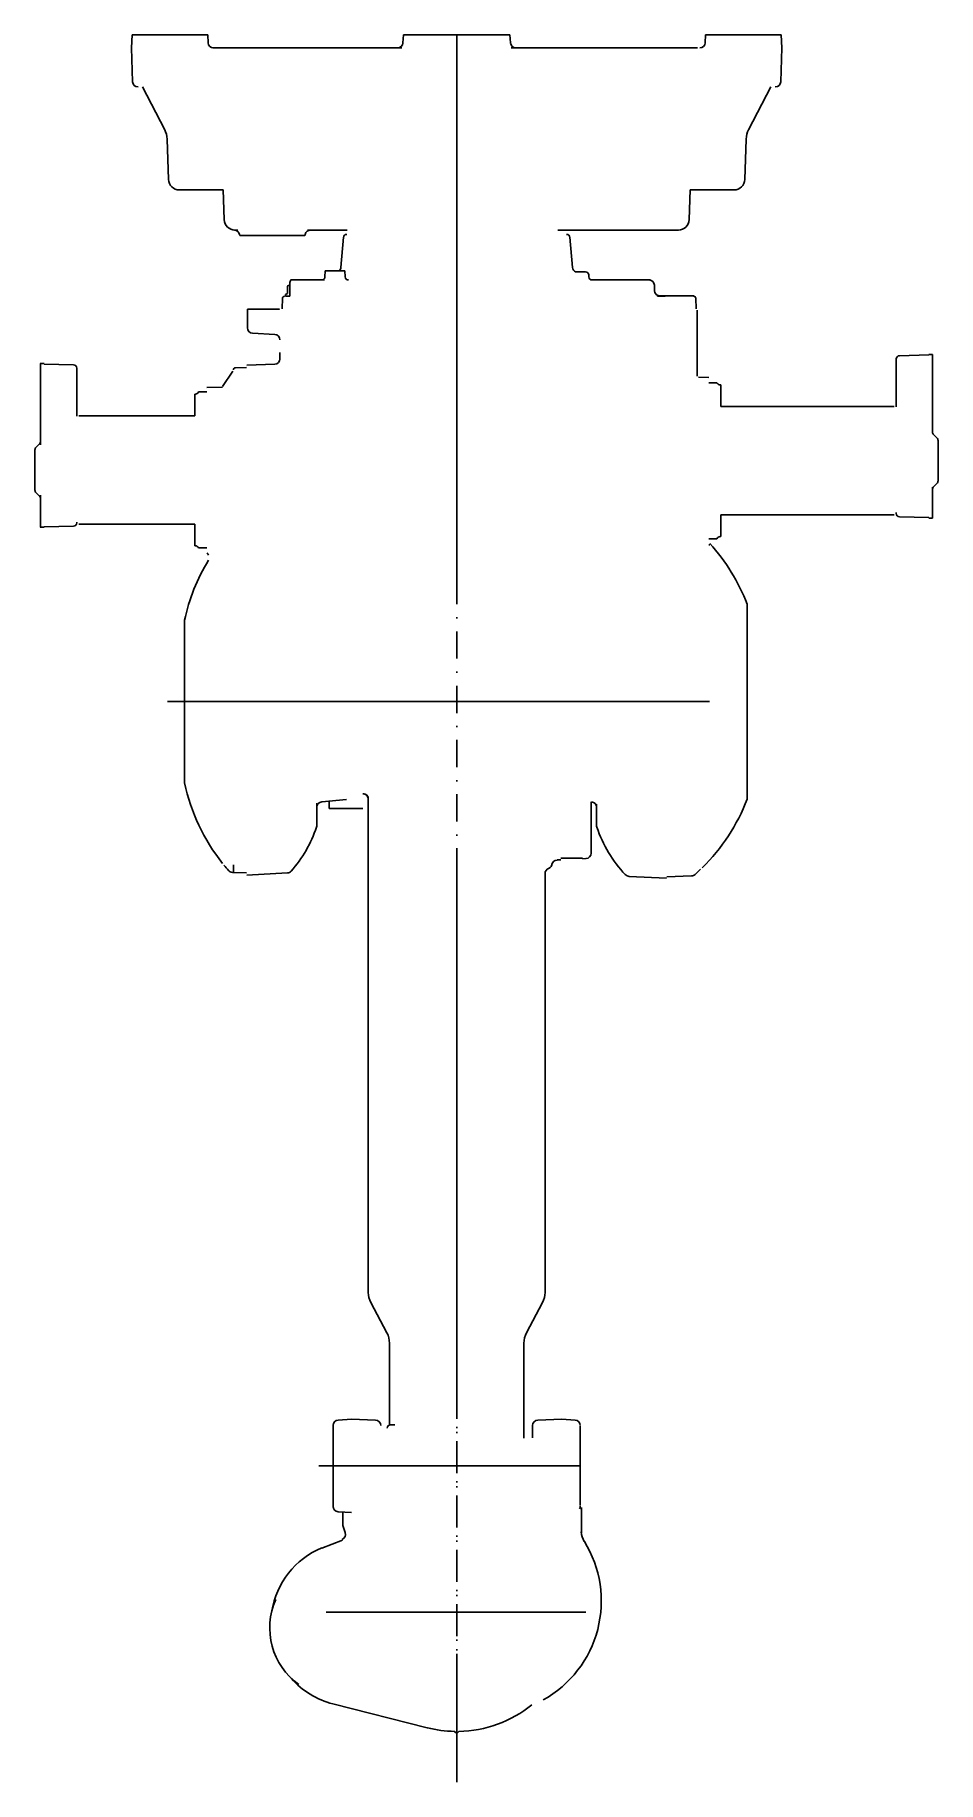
# Model space of a CAD drawing. Extents: x 1111 to 1944, y 368 to 1980.
import ezdxf

# ---------------------------------------------------------------- set-up
doc = ezdxf.new("R2010")
doc.units = 0
doc.header["$LTSCALE"] = 50
for name, pattern in [('DASHDOT', [1, 0.5, -0.25, 0, -0.25]), ('DASHED', [0.75, 0.5, -0.25]), ('GEN7', [15, 10, -2.5, 0, -2.5])]:
    doc.linetypes.add(name, pattern=pattern)
doc.layers.get('0').update_dxf_attribs({"linetype": 'CONTINUOUS'})
doc.layers.add('1', color=9, linetype='CONTINUOUS')
doc.layers.add('7', color=4, linetype='GEN7')

msp = doc.modelspace()

# ---------------------------------------------------------------- linework, layer by layer
at = {"linetype": 'CONTINUOUS'}
for p, q in [((1200, 1968), (1200.6, 1980)), ((1200, 1968), (1201.1, 1936.8)), ((1270.4, 1980), (1200.6, 1980)), ((1270.7, 1972.7), (1270.4, 1980)), ((1449.4, 1968), (1275.2, 1968)), ((1450.4, 1972.6), (1451, 1980)), ((1451, 1980), (1549, 1980)), ((1549.6, 1972.6), (1549, 1980)), ((1722, 1968), (1550.4, 1968)), ((1729.3, 1972.7), (1729.6, 1980)), ((1799.4, 1980), (1729.6, 1980)), ((1800, 1968), (1798.9, 1936.8)), ((1800, 1968), (1799.4, 1980)), ((1210.2, 1932), (1230.7, 1892.5)), ((1789.8, 1932), (1769.3, 1892.5)), ((1232.9, 1884), (1234.2, 1846.7)), ((1767.1, 1884), (1765.8, 1846.7)), ((1284.6, 1837), (1244.2, 1837)), ((1284.6, 1837), (1285.5, 1809.7)), ((1715.4, 1837), (1714.5, 1809.7)), ((1755.8, 1837), (1715.4, 1837)), ((1298.1, 1800), (1295.5, 1800)), ((1300, 1795), (1360, 1795)), ((1399.1, 1800), (1362.5, 1800)), ((1393.2, 1765.6), (1395.6, 1793.3)), ((1704.5, 1800), (1593.4, 1800)), ((1606.8, 1765.6), (1604.3, 1793.3)), ((1378.7, 1762.5), (1378.5, 1756.9)), ((1378.7, 1762.5), (1396.9, 1762.5)), ((1396.9, 1762.5), (1397.2, 1756.9)), ((1621.8, 1758.6), (1621.8, 1756.9)), ((1342.2, 1740.5), (1343.8, 1741.4)), ((1344, 1741.8), (1344, 1748)), ((1345, 1749), (1346, 1749)), ((1346, 1751.5), (1346.9, 1754)), ((1346, 1739), (1346, 1751.5)), ((1357.1, 1754), (1346.9, 1754)), ((1682.6, 1743.8), (1682.4, 1749.2)), ((1307, 1709.8), (1307, 1727)), ((1337, 1727), (1337, 1727)), ((1339, 1727.3), (1339.3, 1737.1)), ((1342.2, 1739), (1342.2, 1740.5)), ((1342.2, 1739), (1346.2, 1739)), ((1685.3, 1739), (1685.3, 1740.5)), ((1685.3, 1739), (1692.2, 1739)), ((1721, 1727.3), (1720.7, 1737.1)), ((1311.7, 1704.8), (1332.3, 1703.7)), ((1115.9, 1676.8), (1119.5, 1676.8)), ((1116, 1601.9), (1116, 1676.8)), ((1119.5, 1676.3), (1146.6, 1675.6)), ((1306.5, 1675.3), (1332.2, 1676.2)), ((1337, 1680.3), (1337, 1687.2)), ((1905.5, 1636.9), (1905.5, 1681.1)), ((1935.5, 1684.8), (1908.4, 1684.1)), ((1939, 1685.3), (1935.5, 1685.3)), ((1939, 1612.5), (1939, 1685.3)), ((1149.5, 1628.4), (1149.5, 1672.6)), ((1306.2, 1673.3), (1295.9, 1673)), ((1732.5, 1663.9), (1723, 1664.2)), ((1258.5, 1628.7), (1258.5, 1648.7)), ((1258.5, 1648.7), (1259, 1648.7)), ((1269.5, 1650.7), (1262, 1650.7)), ((1284, 1655.2), (1269.5, 1654.7)), ((1732.5, 1659.2), (1740, 1659.2)), ((1743.5, 1657.2), (1743, 1657.2)), ((1743.5, 1637.2), (1743.5, 1657.2)), ((1258.5, 1628.7), (1151.5, 1628.7)), ((1743.5, 1637.2), (1903.5, 1637.2)), ((1111, 1560.2), (1111, 1597.3)), ((1115.4, 1603.1), (1112, 1599.7)), ((1939.6, 1611.6), (1943, 1608.2)), ((1944, 1568.7), (1944, 1605.8)), ((1939.6, 1562.8), (1943, 1566.2)), ((1115.4, 1554.3), (1112, 1557.7)), ((1116, 1525.8), (1116, 1555.3)), ((1939, 1534.3), (1939, 1562.8)), ((1743.5, 1537.2), (1903.5, 1537.2)), ((1743.5, 1517.2), (1743.5, 1537.2)), ((1905.5, 1538.5), (1905.5, 1539.4)), ((1935.5, 1534.8), (1908.4, 1535.5)), ((1939, 1534.3), (1935.5, 1534.3)), ((1115.9, 1525.8), (1119.5, 1525.8)), ((1119.5, 1526.3), (1146.6, 1527)), ((1149.5, 1530), (1149.5, 1530.5)), ((1258.5, 1528.7), (1151.5, 1528.7)), ((1258.5, 1508.7), (1258.5, 1528.7)), ((1732.5, 1515.2), (1740, 1515.2)), ((1743.5, 1521.5), (1743, 1521.5)), ((1743.5, 1517.2), (1743, 1517.2)), ((1258.5, 1508.7), (1259, 1508.7)), ((1269.5, 1506.8), (1262, 1506.8)), ((1732.5, 1509.7), (1733.5, 1509.7)), ((1768, 1455), (1768, 1275)), ((1249, 1440), (1249, 1290)), ((1398.4, 1274.6), (1375.6, 1272.6)), ((1418.5, 1275.2), (1418.5, 1247.3)), ((1418.5, 1247.3), (1418.5, 1275)), ((1418.5, 1274), (1418.5, 820)), ((1371, 1271.3), (1371, 1250.8)), ((1382.5, 1266.4), (1382.5, 1273.1)), ((1413.5, 1266.4), (1382.5, 1266.4)), ((1624, 1225.2), (1624, 1272.6)), ((1629, 1270.3), (1629, 1250.8)), ((1294, 1207.9), (1294, 1214.3)), ((1596, 1219), (1592.6, 1218.9)), ((1616, 1220.7), (1596, 1220.7)), ((1619.3, 1220.2), (1616, 1220.1)), ((1306.2, 1207), (1293.1, 1207.5)), ((1306.5, 1205), (1343.9, 1207)), ((1581.5, 820), (1581.5, 1206.4)), ((1693.5, 1202), (1659, 1203.8)), ((1693.8, 1203.5), (1716.7, 1204.3)), ((1420.8, 810.6), (1435.7, 782.7)), ((1579.2, 810.6), (1564.3, 782.7)), ((1438, 698), (1438, 773.3)), ((1562, 685.5), (1562, 773.3)), ((1386, 621.7), (1386, 698.3)), ((1403, 703), (1390.7, 702.3)), ((1425.2, 702.2), (1403, 703)), ((1439, 697.9), (1443, 698)), ((1570, 697.2), (1570, 685.8)), ((1574.8, 702.2), (1597, 703)), ((1609.3, 702.3), (1597, 703)), ((1614, 696.6), (1614, 660)), ((1614, 623.4), (1614, 660)), ((1390.7, 617.7), (1403, 617)), ((1395, 617.5), (1395, 605.8)), ((1395.3, 604.2), (1397.2, 598.4)), ((1385.9, 440.5), (1472.9, 418.4)), ((1500, 413), (1498, 415)), ((1500, 413), (1502, 415))]:
    msp.add_line(p, q, dxfattribs=at)
at = {"linetype": 'DASHDOT'}
for p, q in [((1500, 1727), (1500, 1813.7)), ((1500, 1033.4), (1500, 495.7)), ((1500, 525), (1467, 525)), ((1500, 525), (1500, 525)), ((1500, 525), (1500, 525)), ((1500, 411.6), (1500, 525)), ((1500, 426), (1500, 419.4))]:
    msp.add_line(p, q, dxfattribs=at)
for p, q in [((1618.8, 1761.4), (1609.5, 1761.4)), ((1356.5, 1754.2), (1378.2, 1754.2)), ((1678.9, 1754.2), (1623.3, 1754.2)), ((1307, 1727), (1336.5, 1727)), ((1718.8, 1739.3), (1685.4, 1739.3)), ((1721.7, 1726.2), (1721.7, 1665.1)), ((1293.5, 1669.9), (1284.1, 1655.8))]:
    msp.add_line(p, q)
at = {"linetype": 'DASHED'}
msp.add_lwpolyline([(1418.5, 1275.2), (1418.4, 1276.1), (1418.2, 1277), (1417.7, 1277.8), (1417, 1278.6), (1416.2, 1279.2), (1415.3, 1279.7), (1414.4, 1279.9), (1413.5, 1280)], dxfattribs=at)
at = {"linetype": 'CONTINUOUS'}
for points in [[(1743.5, 1638.5, 0), (1743.5, 1656.5, 0)], [(1743.5, 1517.9, 0), (1743.5, 1535.9, 0)]]:
    msp.add_polyline3d(points, dxfattribs=at)
for centre, radius, start, end in [((1275.7, 1973), 5, 183, 270), ((1554.6, 1973), 5, 185, 270), ((1793.9, 1937), 5, 270, 358), ((1787, 1883.3), 20, 152.616, 178), ((1295.5, 1810), 10, 182, 270), ((1398.6, 1793), 3, 90, 175), ((1388.2, 1766), 5, 315.11, 355), ((1400.1, 1757), 3, 182, 270), ((1618.8, 1758.5), 3, 2, 90), ((1624.8, 1757), 3, 182, 270), ((1677.4, 1749), 5, 2, 90), ((1687.6, 1744), 5, 182, 241.5085), ((1718.6, 1737), 2, 2, 90), ((1332, 1681.2), 5, 272, 0), ((1146.5, 1672.6), 3, 0, 88.5), ((1296, 1671), 2, 92, 180), ((1259.1, 1651.8), 3.1, 267.6555, 337.908), ((1114, 1604.6), 2, 315, 0), ((1940.5, 1605.8), 3.5, 0, 45), ((1940.5, 1568.7), 3.5, 315, 0), ((1941, 1561.4), 2, 135, 180), ((1146.5, 1530), 3, 271.5, 0), ((1742.9, 1514.1), 3.1, 87.656, 157.908), ((1425, 1402.3), 180, 148.826, 167.911), ((1413.5, 1275), 5, 0, 90), ((1600.1, 1340), 180, 314.587, 338.836), ((1376, 1267.6), 5, 95, 180), ((1257, 1287.6), 120, 318.858, 341.336), ((1366, 1250.8), 5, 341.336, 0), ((1619, 1225.2), 5, 273, 0), ((1586.5, 1206.4), 5, 110.487, 180), ((1583, 1215.8), 5, 290.487, 0), ((1592.8, 1213.9), 5, 93, 169.13), ((1600.1, 1340), 180, 311.691, 313.896), ((1659.3, 1208.8), 5, 221.1417, 267), ((1716.5, 1209.3), 5, 272, 311.691), ((1561.5, 820), 20, 332, 0), ((1582, 773.3), 20, 152, 180), ((1391, 697.3), 5, 93.366, 180), ((1425, 697.2), 5, 0, 87.879), ((1439, 694.9), 3, 91, 180), ((1609, 622.7), 5, 331.11, 0), ((1634.5, 600.7), 19.7, 184.888, 211.6733), ((1404.6, 514.1), 76, 112.501, 171.153), ((1528.7, 535.4), 104.7, 299.219, 31.673), ((1404.6, 514.1), 76, 221.3, 255.7576), ((1500, 525), 110, 271.0514, 309.032), ((1500, 525), 110, 255.7576, 268.9486)]:
    msp.add_arc(centre, radius, start, end, dxfattribs=at)
at = {"linetype": 'CONTINUOUS', "extrusion": (-2.21182e-12, -2.02606e-12, -1)}
msp.add_arc((-1445.4, 1973, 0), 5, 185, 270, dxfattribs=at)
at = {"linetype": 'CONTINUOUS', "extrusion": (-1.97958e-12, -1.87961e-12, -1)}
msp.add_arc((-1724.3, 1973, 0), 5, 183, 270, dxfattribs=at)
at = {"linetype": 'CONTINUOUS', "extrusion": (0, 0, -1)}
for centre, radius, start, end in [((-1206.1, 1937), 5, 270, 358), ((-1704.5, 1810), 10, 182, 270), ((-1601.4, 1793), 3, 90, 175), ((-1611.8, 1766), 5, 295.077, 355), ((-1341.3, 1737), 2, 2, 90), ((-1312, 1709.8), 5, 273, 0), ((-1332, 1698.7), 5, 93, 180), ((-1941, 1613), 2, 315, 0), ((-1114.5, 1597.3), 3.5, 0, 45), ((-1114.5, 1560.2), 3.5, 315, 0), ((-1114, 1552.9), 2, 135, 180), ((-1908.5, 1538.5), 3, 271.5, 0), ((-1259.1, 1505.6), 3.1, 87.656, 157.908), ((-1634, 1250.8), 5, 341.336, 0), ((-1438.5, 820), 20, 332, 0), ((-1575, 697.2), 5, 0, 87.879), ((-1609, 697.3), 5, 93.366, 180), ((-1391, 622.7), 5, 273.3665, 0), ((-1392.5, 596.8), 5, 161.35, 247.4987), ((-1400, 605.8), 5, 341.35, 0), ((-1391.9, 510.5), 64.3, 305.6243, 24.1712)]:
    msp.add_arc(centre, radius, start, end, dxfattribs=at)
at = {"linetype": 'CONTINUOUS', "extrusion": (-3.81012e-14, 3.92793e-14, -1)}
msp.add_arc((-1212.9, 1883.3), 20, 152.616, 178, dxfattribs=at)
at = {"linetype": 'CONTINUOUS', "extrusion": (2.85194e-12, -2.75424e-12, -1)}
msp.add_arc((-1244.2, 1847, 0), 10, 270, 358, dxfattribs=at)
at = {"linetype": 'CONTINUOUS', "extrusion": (-2.85209e-12, -2.75408e-12, -1)}
msp.add_arc((-1755.8, 1847, 0), 10, 182, 270, dxfattribs=at)
at = {"linetype": 'CONTINUOUS', "extrusion": (9.54345e-14, 2.64262e-12, -1)}
msp.add_arc((-1294.8, 1795, 0), 5, 92.838, 168.571, dxfattribs=at)
at = {"linetype": 'CONTINUOUS', "extrusion": (-7.50096e-14, -2.35306e-14, -1)}
msp.add_arc((-1304.6, 1797), 5, 336.422, 348.571, dxfattribs=at)
at = {"linetype": 'CONTINUOUS', "extrusion": (-1.9448e-12, -1.8892e-12, -1)}
msp.add_arc((-1355.4, 1797, 0), 5, 191.537, 203.5782, dxfattribs=at)
msp.add_arc((-1355.4, 1797, 0), 5, 191.537, 203.5782, dxfattribs=at)
at = {"linetype": 'CONTINUOUS', "extrusion": (-1.32167e-12, 8.45542e-12, -1)}
msp.add_arc((-1365.2, 1795, 0), 5, 11.537, 90, dxfattribs=at)
at = {"linetype": 'CONTINUOUS', "extrusion": (-1.4329e-15, 1.38312e-15, -1)}
msp.add_arc((-1375.5, 1757), 3, 182, 270, dxfattribs=at)
at = {"linetype": 'CONTINUOUS', "extrusion": (-2.66454e-14, 1.55431e-14, -1)}
msp.add_arc((-1343.5, 1741.8), 0.5, 180, 240, dxfattribs=at)
at = {"linetype": 'CONTINUOUS', "extrusion": (4.44089e-15, -4.44089e-15, -1)}
msp.add_arc((-1345, 1748), 1, 0, 90, dxfattribs=at)
at = {"linetype": 'CONTINUOUS', "extrusion": (1.4803e-15, -1.33227e-15, -1)}
msp.add_arc((-1908.5, 1681.1), 3, 0, 88.5, dxfattribs=at)
at = {"linetype": 'CONTINUOUS', "extrusion": (2.10142e-15, 2.95277e-15, -1)}
msp.add_arc((-1742.9, 1660.3), 3.1, 267.6555, 337.908, dxfattribs=at)
at = {"linetype": 'CONTINUOUS', "extrusion": (-3.69015e-15, -3.63374e-15, -1)}
msp.add_arc((-1269, 1500), 2, 104.478, 180, dxfattribs=at)
at = {"linetype": 'CONTINUOUS', "extrusion": (-2.12674e-16, 1.00601e-15, -1)}
msp.add_arc((-1600.1, 1390), 180, 137.807, 158.836, dxfattribs=at)
at = {"linetype": 'CONTINUOUS', "extrusion": (-2.1804e-16, 3.93894e-16, -1)}
msp.add_arc((-1425, 1327.7), 180, 321.571, 347.911, dxfattribs=at)
at = {"linetype": 'CONTINUOUS', "extrusion": (-9.62208e-16, -8.07389e-16, -1)}
msp.add_arc((-1624, 1267.6), 5, 95, 180, dxfattribs=at)
at = {"linetype": 'CONTINUOUS', "extrusion": (5.66442e-16, 5.32085e-16, -1)}
msp.add_arc((-1743, 1287.6), 120, 316.791, 341.336, dxfattribs=at)
at = {"linetype": 'CONTINUOUS', "extrusion": (2.76999e-14, 2.42425e-14, -1)}
msp.add_arc((-1425, 1327.7), 180, 318.808, 320.906, dxfattribs=at)
at = {"linetype": 'CONTINUOUS', "extrusion": (-6.12047e-15, 2.87989e-15, -1)}
msp.add_arc((-1293.3, 1212.5), 5, 272, 318.808, dxfattribs=at)
at = {"linetype": 'CONTINUOUS', "extrusion": (-2.55236e-15, 5.17831e-15, -1)}
msp.add_arc((-1343.6, 1212), 5, 221.1417, 267, dxfattribs=at)
at = {"linetype": 'CONTINUOUS', "extrusion": (-7.10767e-15, -1.76737e-15, -1)}
msp.add_arc((-1418, 773.3), 20, 152, 180, dxfattribs=at)
at = {"layer": '1'}
for p, q in [((1615.2, 621.7), (1615.2, 598.3)), ((1394.8, 591.6), (1375.5, 584))]:
    msp.add_line(p, q, dxfattribs=at)
at = {"layer": '7', "linetype": 'DASHDOT'}
msp.add_line((1500, 402.8), (1500, 1980), dxfattribs=at)
at = {"layer": '7'}
for p, q in [((1500, 1980), (1500, 368.3)), ((1233.2, 1365), (1762.8, 1365)), ((1613, 660), (1372.7, 660)), ((1500, 525), (1379.5, 525)), ((1500, 525), (1619, 525))]:
    msp.add_line(p, q, dxfattribs=at)

doc.saveas('drawing.dxf')
